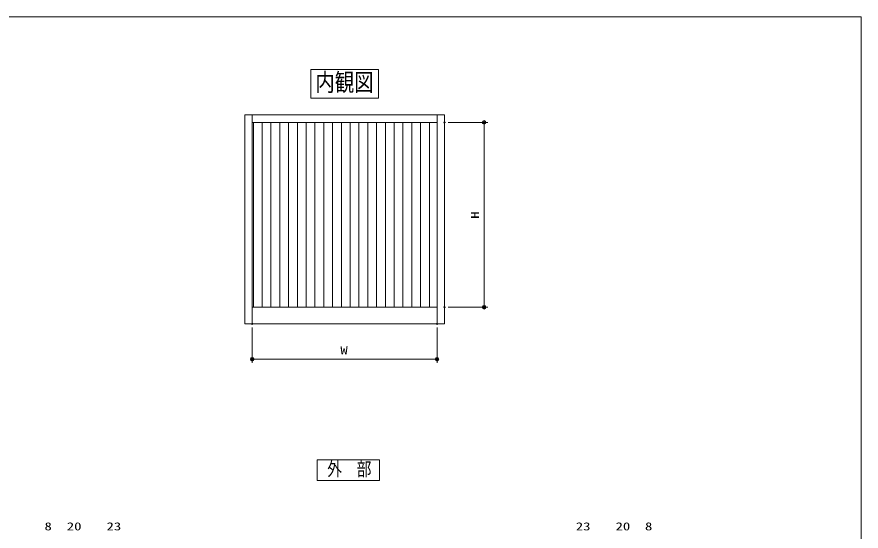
# Model space of a CAD drawing. Units: millimetres on the paper. Extents: x -395 to 395, y -281 to 281.
# Drawn here: x -61.6 to 395.3, y 2.9 to 281 of the extents above; entities that cross this region are included whole.
import ezdxf
from ezdxf.enums import TextEntityAlignment as Align

# ---------------------------------------------------------------- set-up
doc = ezdxf.new("R2010")
doc.units = ezdxf.units.MM
doc.header["$PDMODE"] = 32
doc.header["$PDSIZE"] = 0.5
for name, color, linetype, lineweight in [('0-2_USERZ', 3, 'Continuous', 9), ('0-3_F-1', 7, 'Continuous', 9), ('0-5_USER1', 4, 'Continuous', 9), ('0-6_TEXT', 4, 'Continuous', 9), ('0-7_0', 7, 'Continuous', 9)]:
    doc.layers.add(name, color=color, linetype=linetype, lineweight=lineweight)
doc.layers.add('0-8_DEFPOINTS', color=1, linetype='Continuous')
doc.styles.add('ＭＳ ゴシック', font='')
doc.styles.get('ＭＳ ゴシック').set_extended_font_data('MS Gothic')

# ---------------------------------------------------------------- blocks, each defined once
blk = doc.blocks.new('図枠')
at = {"layer": '0-3_F-1'}
blk.add_lwpolyline([(790.6, 0), (0, 0), (0, 562), (790.6, 562)], close=True, dxfattribs=at)
blk = doc.blocks.new('GAIBU_W')
at = {"layer": '0-5_USER1'}
blk.add_lwpolyline([(-16.8, -5.6), (16.8, -5.6), (16.8, 5.6), (-16.8, 5.6)], close=True, dxfattribs=at)
at = {"layer": '0-5_USER1', "style": 'ＭＳ ゴシック', "width": 0.8}
blk.add_text('外\u3000部', height=7.309, dxfattribs=at).set_placement((-11.4, -5.206), align=Align.BOTTOM_LEFT)
blk = doc.blocks.new('DOT1')
at = {"layer": '0-7_0'}
blk.add_line((0, 0), (-1, 0), dxfattribs=at)
for radius in [0.5, 0.325]:
    blk.add_circle((0, 0), radius, dxfattribs=at)

msp = doc.modelspace()

# ---------------------------------------------------------------- linework, layer by layer
at = {"layer": '0-2_USERZ'}
for p, q in [((66.362, 123.973), (66.362, 223.973)), ((71.124, 123.973), (71.124, 223.973)), ((75.887, 123.973), (75.887, 223.973)), ((80.649, 123.973), (80.649, 223.973)), ((85.412, 123.973), (85.412, 223.973)), ((90.174, 123.973), (90.174, 223.973)), ((94.937, 123.973), (94.937, 223.973)), ((99.699, 123.973), (99.699, 223.973)), ((104.462, 123.973), (104.462, 223.973)), ((109.224, 123.973), (109.224, 223.973)), ((113.987, 123.973), (113.987, 223.973)), ((118.749, 123.973), (118.749, 223.973)), ((123.512, 123.973), (123.512, 223.973)), ((128.274, 123.973), (128.274, 223.973)), ((133.037, 123.973), (133.037, 223.973)), ((137.799, 123.973), (137.799, 223.973)), ((142.562, 123.973), (142.562, 223.973)), ((147.324, 123.973), (147.324, 223.973)), ((152.087, 123.973), (152.087, 223.973)), ((156.849, 123.973), (156.849, 223.973)), ((161.612, 123.973), (161.612, 223.973)), ((171.769, 223.973), (193.241, 223.973)), ((191.241, 221.973), (191.241, 125.973)), ((171.769, 123.973), (193.241, 123.973)), ((65.769, 112.973), (65.769, 93.836)), ((165.769, 112.973), (165.769, 93.836)), ((67.769, 95.836), (163.769, 95.836))]:
    msp.add_line(p, q, dxfattribs=at)
at = {"layer": '0-2_USERZ', "color": 4}
for points in [[(65.769, 114.973), (61.768, 114.973), (61.768, 227.973), (65.769, 227.973)], [(65.769, 223.973), (165.769, 223.973), (165.769, 227.973), (65.769, 227.973)], [(165.769, 114.973), (169.769, 114.973), (169.769, 227.973), (165.769, 227.973)], [(65.769, 114.973), (165.769, 114.973), (165.769, 123.973), (65.769, 123.973)]]:
    msp.add_lwpolyline(points, close=True, dxfattribs=at)
at = {"layer": '0-2_USERZ'}
msp.add_lwpolyline([(65.769, 123.973), (165.769, 123.973), (165.769, 223.973), (65.769, 223.973)], close=True, dxfattribs=at)
msp.add_lwpolyline([(65.769, 123.973), (165.769, 123.973), (165.769, 223.973), (65.769, 223.973)], close=True, dxfattribs=at)
at = {"layer": '0-6_TEXT'}
msp.add_lwpolyline([(97.492, 236.975), (134.045, 236.975), (134.045, 252.567), (97.492, 252.567)], close=True, dxfattribs=at)
at = {"layer": '0-8_DEFPOINTS'}
for p in [(169.769, 223.973), (169.769, 123.973), (191.241, 123.973), (65.769, 114.973), (165.769, 114.973), (165.769, 95.836)]:
    msp.add_point(p, dxfattribs=at)

# ---------------------------------------------------------------- block references
at = {"layer": '0-2_USERZ'}
msp.add_blockref('図枠', (-395.3, -281), dxfattribs=at)
at = {"layer": '0-2_USERZ', "xscale": 2, "yscale": 2}
for p, rotation in [((191.241, 223.973), 90), ((191.241, 123.973), 270), ((65.769, 95.836), 180)]:
    msp.add_blockref('DOT1', p, dxfattribs=dict(at, rotation=rotation))
msp.add_blockref('DOT1', (165.769, 95.836), dxfattribs=at)
at = {"layer": '0-5_USER1'}
msp.add_blockref('GAIBU_W', (117.746, 35.856), dxfattribs=at)

# ---------------------------------------------------------------- texts
at = {"layer": '0-2_USERZ', "style": 'ＭＳ ゴシック', "width": 1.35}
msp.add_text('H', height=4.333, rotation=90, dxfattribs=at).set_placement((189.824, 171.851), align=Align.BOTTOM_LEFT)
for s, p in [('W', (113.454, 97.253)), ('8', (-46.687, 2.012)), ('20', (-34.614, 2.012)), ('23', (-13.112, 2.012)), ('23', (240.888, 2.012)), ('20', (262.392, 2.012)), ('8', (278.323, 2.012))]:
    msp.add_text(s, height=4.333, dxfattribs=at).set_placement(p, align=Align.BOTTOM_LEFT)
at = {"layer": '0-6_TEXT', "style": 'ＭＳ ゴシック', "width": 0.8}
msp.add_text('内観図', height=9.621, dxfattribs=at).set_placement((99.92, 237.972), align=Align.BOTTOM_LEFT)

doc.saveas('drawing.dxf')
